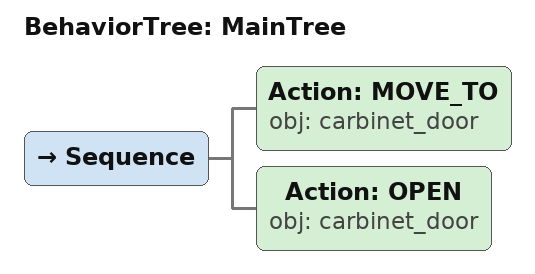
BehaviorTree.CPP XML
<root main_tree_to_execute="MainTree">
  <BehaviorTree ID="MainTree">
    <Sequence>
      <!-- Move to carbinet_door -->
      <Action ID="MOVE_TO" obj="carbinet_door" />
      <!-- Open carbinet_door -->
      <Action ID="OPEN" obj="carbinet_door" />
    </Sequence>
  </BehaviorTree>
</root>
